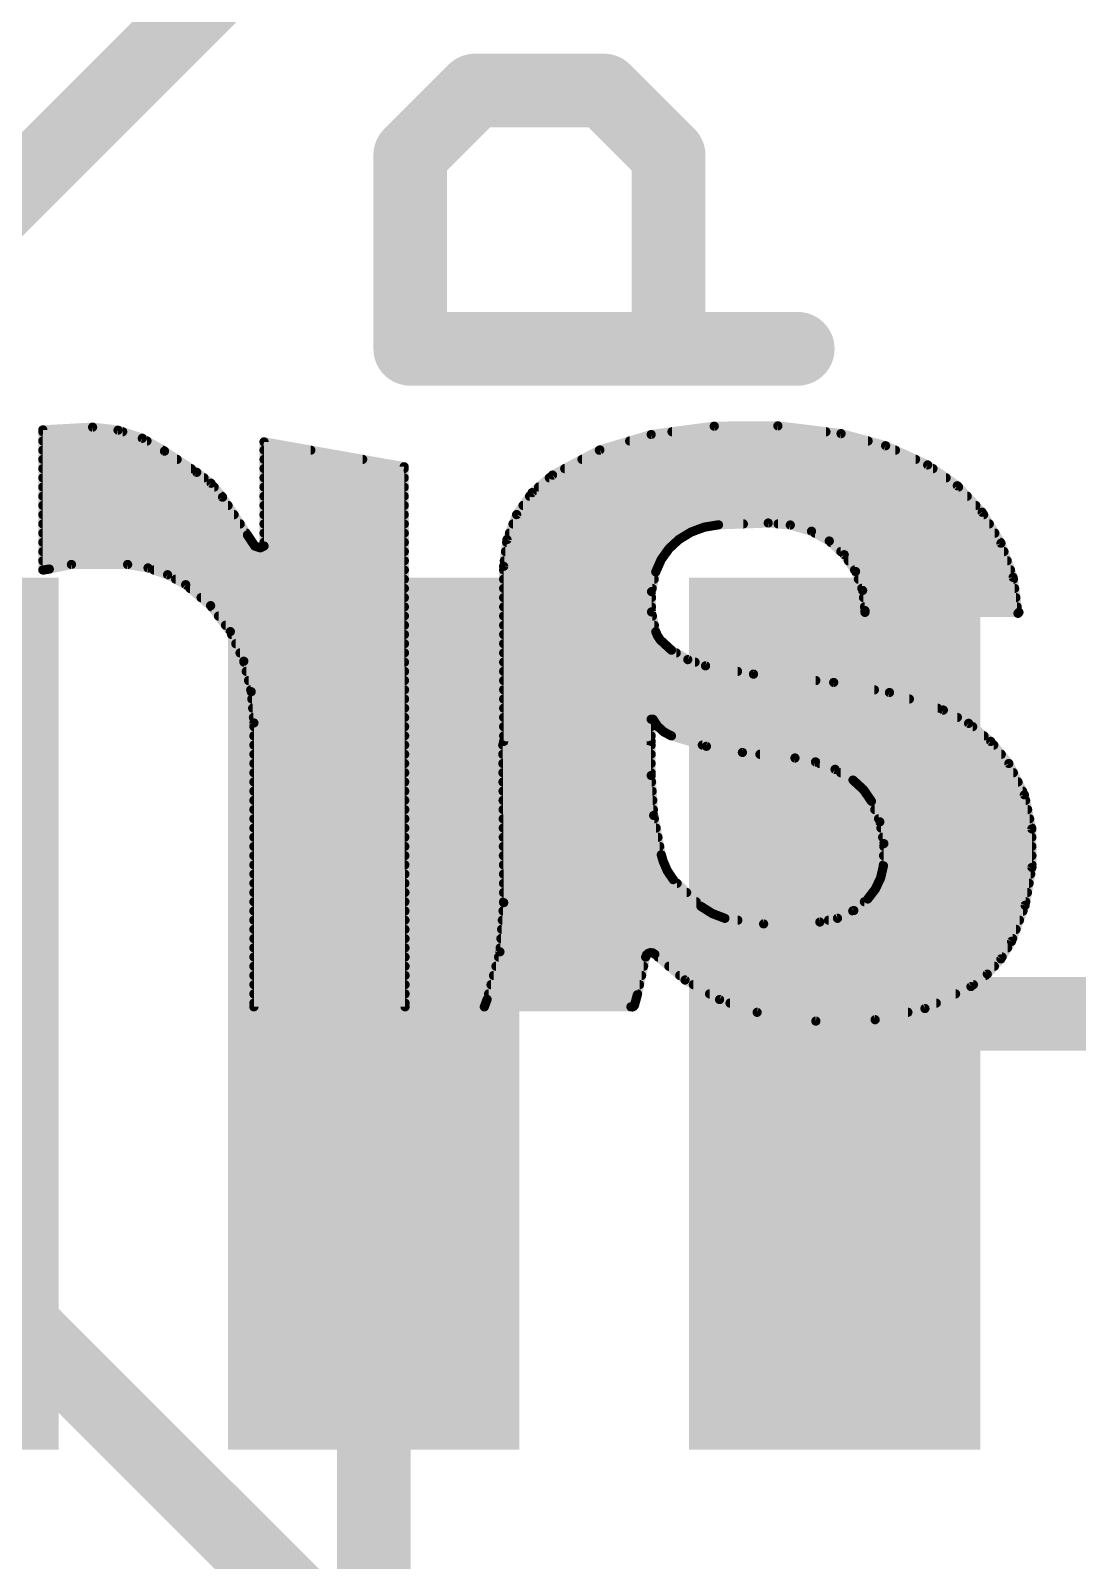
# Model space of a CAD drawing. Extents: x -98 to 45, y 0 to 29.
# Drawn here: x 30.169 to 33.054, y 14.923 to 19.14 of the extents above; entities that cross this region are included whole.
import ezdxf

# ---------------------------------------------------------------- set-up
doc = ezdxf.new("R2010")
doc.units = 0
for name, color, linetype in [('1', 12, 'CONTINUOUS'), ('16', 132, 'CONTINUOUS'), ('21', 53, 'CONTINUOUS'), ('22', 53, 'CONTINUOUS'), ('29', 253, 'CONTINUOUS'), ('31', 253, 'CONTINUOUS')]:
    doc.layers.add(name, color=color, linetype=linetype)

# ---------------------------------------------------------------- blocks, each defined once
blk = doc.blocks.new('RECT')
blk.add_solid([(-0.5, -0.5), (0.5, -0.5), (-0.5, 0.5), (0.5, 0.5)])

msp = doc.modelspace()

# ---------------------------------------------------------------- linework, layer by layer
at = {"layer": '1', "const_width": 0.2032}
for points in [[(35.56, 10.16), (29.21, 16.51)], [(31.115, 16.43), (31.115, 14.605)], [(32.385, 16.43), (36.75, 16.43)]]:
    msp.add_lwpolyline(points, dxfattribs=at)
at = {"layer": '1', "const_width": 0.1016}
for points in [[(31.1658, 16.43, 1), (31.0642, 16.43)], [(32.385, 16.4808, 1), (32.385, 16.3792)]]:
    msp.add_lwpolyline(points, format="xyb", dxfattribs=at)
at = {"layer": '16', "const_width": 0.2032}
msp.add_lwpolyline([(34.29, 22.86), (29.972, 18.542)], dxfattribs=at)
at = {"layer": '21', "const_width": 0.2032}
for points in [[(31.2157, 18.7965), (31.3936, 18.9744)], [(31.3936, 18.9744), (31.7495, 18.9744)], [(31.7495, 18.9744), (31.9275, 18.7965)], [(31.2157, 18.2626), (31.2157, 18.7965)], [(31.9275, 18.7965), (31.9275, 18.2626)], [(32.2834, 18.2626), (31.2157, 18.2626)]]:
    msp.add_lwpolyline(points, dxfattribs=at)
at = {"layer": '21', "const_width": 0.1016}
for points in [[(31.3936, 19.0252, 1), (31.3936, 18.9236)], [(31.4296, 18.9385, 1), (31.3577, 19.0103)], [(31.7855, 19.0103, 1), (31.7136, 18.9385)], [(31.7495, 18.9236, 1), (31.7495, 19.0252)], [(31.2665, 18.7965, 1), (31.1649, 18.7965)], [(31.9783, 18.7965, 1), (31.8767, 18.7965)], [(31.1798, 18.8324, 1), (31.2516, 18.7605)], [(31.8916, 18.7605, 1), (31.9634, 18.8324)], [(31.2157, 18.3134, 1), (31.2157, 18.2118)], [(32.2834, 18.2118, 1), (32.2834, 18.3134)], [(31.1649, 18.2626, 1), (31.2665, 18.2626)], [(31.8767, 18.2626, 1), (31.9783, 18.2626)]]:
    msp.add_lwpolyline(points, format="xyb", dxfattribs=at)
at = {"layer": '22', "const_width": 0.0254}
for points in [[(30.3403, 18.0467), (30.2031, 18.0391)], [(30.2031, 18.0391), (30.2031, 17.653)], [(30.4104, 18.0383), (30.3403, 18.0467)], [(30.4773, 18.016), (30.4104, 18.0383)], [(31.8795, 18.0264), (32.0534, 18.0494)], [(32.0534, 18.0494), (32.2287, 18.0502)], [(32.2287, 18.0502), (32.4028, 18.0289)], [(30.2031, 18.034), (30.4232, 18.034)], [(30.2031, 18.0086), (30.4901, 18.0086)], [(30.5384, 17.9807), (30.4773, 18.016)], [(31.1988, 17.9375), (30.8127, 18.0061)], [(30.8127, 18.0061), (30.8127, 17.719)], [(31.7381, 17.9839), (31.8795, 18.0264)], [(31.8203, 18.0086), (32.4774, 18.0086)], [(31.937, 18.034), (32.3612, 18.034)], [(32.4028, 18.0289), (32.5257, 17.9955)], [(32.5257, 17.9955), (32.6415, 17.9426)], [(30.2031, 17.9832), (30.5341, 17.9832)], [(30.2031, 17.9578), (30.5732, 17.9578)], [(30.6273, 17.9222), (30.5384, 17.9807)], [(30.8127, 17.9832), (30.9416, 17.9832)], [(30.8127, 17.9578), (31.0845, 17.9578)], [(31.6078, 17.9146), (31.7381, 17.9839)], [(31.689, 17.9578), (32.6082, 17.9578)], [(31.7368, 17.9832), (32.5526, 17.9832)], [(30.2031, 17.9324), (30.6118, 17.9324)], [(30.6668, 17.892), (30.6273, 17.9222)], [(30.8127, 17.9324), (31.1988, 17.9324)], [(31.2014, 16.449), (31.1988, 17.9375)], [(31.5516, 17.8663), (31.6078, 17.9146)], [(31.6413, 17.9324), (32.656, 17.9324)], [(32.6415, 17.9426), (32.7233, 17.8851)], [(30.2031, 17.907), (30.6472, 17.907)], [(30.2031, 17.8816), (30.6753, 17.8816)], [(30.6984, 17.8537), (30.6668, 17.892)], [(30.8127, 17.907), (31.1989, 17.907)], [(30.8127, 17.8816), (31.1989, 17.8816)], [(31.5089, 17.8058), (31.5516, 17.8663)], [(31.5694, 17.8816), (32.7266, 17.8816)], [(31.599, 17.907), (32.6922, 17.907)], [(32.7233, 17.8851), (32.7916, 17.8122)], [(30.2031, 17.8562), (30.6963, 17.8562)], [(30.2031, 17.8308), (30.7135, 17.8308)], [(30.767, 17.7495), (30.6984, 17.8537)], [(30.8127, 17.8562), (31.1989, 17.8562)], [(30.8127, 17.8308), (31.199, 17.8308)], [(31.5266, 17.8308), (32.7741, 17.8308)], [(31.5445, 17.8562), (32.7504, 17.8562)], [(30.2031, 17.8054), (30.7302, 17.8054)], [(30.8127, 17.8054), (31.199, 17.8054)], [(31.4822, 17.7367), (31.5089, 17.8058)], [(31.5087, 17.8054), (32.7957, 17.8054)], [(32.2021, 17.7825), (32.065, 17.7775)], [(32.2629, 17.777), (32.2021, 17.7825)], [(32.7916, 17.8122), (32.8436, 17.7268)], [(30.2031, 17.78), (30.7469, 17.78)], [(30.2031, 17.7546), (30.7636, 17.7546)], [(30.7873, 17.719), (30.767, 17.7495)], [(30.8127, 17.78), (31.1991, 17.78)], [(30.8127, 17.7546), (31.1991, 17.7546)], [(31.4891, 17.7546), (31.9848, 17.7546)], [(31.4989, 17.78), (32.1335, 17.78)], [(31.9893, 17.7574), (31.9557, 17.7368)], [(32.0262, 17.7711), (31.9893, 17.7574)], [(32.065, 17.7775), (32.0262, 17.7711)], [(32.2295, 17.78), (32.8112, 17.78)], [(32.3215, 17.7597), (32.2629, 17.777)], [(32.3704, 17.7328), (32.3215, 17.7597)], [(32.3308, 17.7546), (32.8266, 17.7546)], [(30.2031, 17.7292), (30.7805, 17.7292)], [(30.2031, 17.7038), (31.1992, 17.7038)], [(30.8026, 17.714), (30.7873, 17.719)], [(30.8127, 17.719), (30.8026, 17.714)], [(30.8127, 17.7292), (31.1992, 17.7292)], [(31.4731, 17.6632), (31.4822, 17.7367)], [(31.4781, 17.7038), (31.923, 17.7038)], [(31.4813, 17.7292), (31.9475, 17.7292)], [(31.9286, 17.7117), (31.9072, 17.6817)], [(31.9557, 17.7368), (31.9286, 17.7117)], [(32.4116, 17.6952), (32.3704, 17.7328)], [(32.3744, 17.7292), (32.8421, 17.7292)], [(32.4022, 17.7038), (32.8517, 17.7038)], [(32.8436, 17.7268), (32.877, 17.6326)], [(30.2031, 17.6784), (31.1993, 17.6784)], [(30.2057, 17.653), (30.2209, 17.6555)], [(30.2209, 17.6555), (30.2819, 17.6682)], [(30.2819, 17.6682), (30.4368, 17.6682)], [(30.4368, 17.6682), (30.493, 17.6587)], [(30.493, 17.6587), (30.5469, 17.6399)], [(31.4731, 17.1806), (31.4731, 17.6632)], [(31.475, 17.6784), (31.9057, 17.6784)], [(31.9072, 17.6817), (31.8922, 17.6479)], [(32.4428, 17.6489), (32.4116, 17.6952)], [(32.4229, 17.6784), (32.8607, 17.6784)], [(30.2031, 17.653), (30.2057, 17.653)], [(30.2031, 17.653), (30.2057, 17.653)], [(30.5093, 17.653), (31.1993, 17.653)], [(30.5469, 17.6399), (30.5968, 17.6124)], [(30.5692, 17.6276), (31.1993, 17.6276)], [(30.5968, 17.6124), (30.6655, 17.5547)], [(31.4731, 17.653), (31.8945, 17.653)], [(31.4731, 17.6276), (31.8879, 17.6276)], [(31.8922, 17.6479), (31.8805, 17.5933)], [(32.44, 17.653), (32.8698, 17.653)], [(32.4622, 17.5966), (32.4428, 17.6489)], [(32.4507, 17.6276), (32.8777, 17.6276)], [(32.877, 17.6326), (32.8905, 17.5336)], [(30.6089, 17.6022), (31.1994, 17.6022)], [(30.6392, 17.5768), (31.1994, 17.5768)], [(31.4731, 17.6022), (31.8824, 17.6022)], [(31.4731, 17.5768), (31.8805, 17.5768)], [(31.8805, 17.5933), (31.8805, 17.5374)], [(32.4601, 17.6022), (32.8811, 17.6022)], [(32.4688, 17.5412), (32.4622, 17.5966)], [(32.4646, 17.5768), (32.8846, 17.5768)], [(30.6655, 17.5547), (30.7198, 17.4832)], [(30.668, 17.5514), (31.1995, 17.5514)], [(31.4731, 17.5514), (31.8805, 17.5514)], [(31.8805, 17.5374), (31.8922, 17.4828)], [(32.4676, 17.5514), (32.8881, 17.5514)], [(32.4688, 17.5362), (32.4688, 17.5412)], [(32.893, 17.5362), (32.4688, 17.5362)], [(32.8905, 17.5336), (32.893, 17.5362)], [(30.6873, 17.526), (31.1995, 17.526)], [(30.7065, 17.5006), (31.1996, 17.5006)], [(31.4731, 17.526), (31.883, 17.526)], [(31.4731, 17.5006), (31.8884, 17.5006)], [(30.7198, 17.4832), (30.7569, 17.4015)], [(30.7234, 17.4752), (31.1996, 17.4752)], [(30.7349, 17.4498), (31.1997, 17.4498)], [(31.4731, 17.4752), (31.8955, 17.4752)], [(31.4731, 17.4498), (31.916, 17.4498)], [(31.8922, 17.4828), (31.8975, 17.4708)], [(31.8975, 17.4708), (31.9049, 17.46)], [(31.9049, 17.46), (31.9354, 17.432)], [(30.7465, 17.4244), (31.1997, 17.4244)], [(31.4731, 17.4244), (31.9486, 17.4244)], [(31.9354, 17.432), (31.9804, 17.4061)], [(31.9804, 17.4061), (32.0294, 17.3888)], [(30.7569, 17.4015), (30.7774, 17.3175)], [(30.7575, 17.399), (31.1997, 17.399)], [(30.7637, 17.3736), (31.1998, 17.3736)], [(31.4731, 17.399), (32.0004, 17.399)], [(31.4731, 17.3736), (32.1175, 17.3736)], [(32.0294, 17.3888), (32.1615, 17.366)], [(32.1615, 17.366), (32.3825, 17.3431)], [(30.7699, 17.3482), (31.1998, 17.3482)], [(30.7761, 17.3228), (31.1999, 17.3228)], [(30.7774, 17.3175), (30.7848, 17.2314)], [(31.4731, 17.3482), (32.3333, 17.3482)], [(31.4731, 17.3228), (32.4947, 17.3228)], [(32.3825, 17.3431), (32.5362, 17.3153)], [(30.7791, 17.2974), (31.1999, 17.2974)], [(31.4731, 17.2974), (32.5911, 17.2974)], [(32.5362, 17.3153), (32.6847, 17.2669)], [(30.7813, 17.272), (31.2, 17.272)], [(30.7835, 17.2466), (31.2, 17.2466)], [(31.4731, 17.272), (32.669, 17.272)], [(31.4731, 17.2466), (32.7233, 17.2466)], [(31.8846, 17.2415), (31.8795, 17.2415)], [(31.8795, 17.2415), (31.8795, 17.1806)], [(31.8974, 17.2221), (31.8846, 17.2415)], [(32.6847, 17.2669), (32.7544, 17.2303)], [(30.7848, 17.2314), (30.7848, 16.449)], [(30.7848, 17.2212), (31.2001, 17.2212)], [(30.7848, 17.1958), (31.2001, 17.1958)], [(31.4731, 17.2212), (31.8795, 17.2212)], [(31.4731, 17.1958), (31.8795, 17.1958)], [(31.9147, 17.2065), (31.8974, 17.2221)], [(31.8984, 17.2212), (32.7655, 17.2212)], [(31.9354, 17.1958), (31.9147, 17.2065)], [(32.0318, 17.167), (31.9354, 17.1958)], [(31.9354, 17.1958), (32.7966, 17.1958)], [(32.7544, 17.2303), (32.8153, 17.1805)], [(30.7848, 17.1704), (31.2001, 17.1704)], [(31.4731, 16.7361), (31.4706, 17.1704)], [(31.4706, 17.1704), (31.8795, 17.1704)], [(31.8795, 17.1806), (31.4731, 17.1806)], [(31.8795, 17.1704), (31.8795, 17.0866)], [(32.0206, 17.1704), (32.8236, 17.1704)], [(32.131, 17.1501), (32.0318, 17.167)], [(32.2758, 17.1348), (32.131, 17.1501)], [(32.8153, 17.1805), (32.8651, 17.1196)], [(30.7848, 17.145), (31.2002, 17.145)], [(30.7848, 17.1196), (31.2002, 17.1196)], [(31.4707, 17.145), (31.8795, 17.145)], [(31.4709, 17.1196), (31.8795, 17.1196)], [(32.1793, 17.145), (32.8443, 17.145)], [(32.3324, 17.124), (32.2758, 17.1348)], [(32.3863, 17.1035), (32.3324, 17.124)], [(32.3439, 17.1196), (32.8651, 17.1196)], [(32.8651, 17.1196), (32.908, 17.0334)], [(30.7848, 17.0942), (31.2003, 17.0942)], [(30.7848, 17.0688), (31.2003, 17.0688)], [(31.471, 17.0942), (31.8795, 17.0942)], [(31.4712, 17.0688), (31.8806, 17.0688)], [(31.8795, 17.0866), (31.8865, 16.9765)], [(32.4358, 17.0739), (32.3863, 17.1035)], [(32.4018, 17.0942), (32.8777, 17.0942)], [(32.4646, 17.0476), (32.4358, 17.0739)], [(32.4414, 17.0688), (32.8904, 17.0688)], [(30.7848, 17.0434), (31.2004, 17.0434)], [(31.4713, 17.0434), (31.8823, 17.0434)], [(32.4866, 17.0155), (32.4646, 17.0476)], [(32.4675, 17.0434), (32.903, 17.0434)], [(32.908, 17.0334), (32.9286, 16.9393)], [(30.7848, 17.018), (31.2004, 17.018)], [(30.7848, 16.9926), (31.2005, 16.9926)], [(31.4715, 17.018), (31.8839, 17.018)], [(31.4716, 16.9926), (31.8855, 16.9926)], [(32.4849, 17.018), (32.9114, 17.018)], [(32.5096, 16.9589), (32.4866, 17.0155)], [(32.4959, 16.9926), (32.9169, 16.9926)], [(30.7848, 16.9672), (31.2005, 16.9672)], [(30.7848, 16.9418), (31.2005, 16.9418)], [(31.4718, 16.9672), (31.8883, 16.9672)], [(31.4719, 16.9418), (31.8932, 16.9418)], [(31.8865, 16.9765), (31.9075, 16.8681)], [(32.5062, 16.9672), (32.9225, 16.9672)], [(32.5207, 16.8988), (32.5096, 16.9589)], [(32.5128, 16.9418), (32.928, 16.9418)], [(32.9286, 16.9393), (32.9289, 16.8332)], [(30.7848, 16.9164), (31.2006, 16.9164)], [(31.4721, 16.9164), (31.8982, 16.9164)], [(32.5175, 16.9164), (32.9287, 16.9164)], [(32.5196, 16.8377), (32.5207, 16.8988)], [(30.7848, 16.891), (31.2006, 16.891)], [(30.7848, 16.8656), (31.2007, 16.8656)], [(31.4722, 16.891), (31.9031, 16.891)], [(31.4724, 16.8656), (31.9082, 16.8656)], [(31.9075, 16.8681), (31.9126, 16.8504)], [(32.5201, 16.8656), (32.9288, 16.8656)], [(32.5206, 16.891), (32.9287, 16.891)], [(30.7848, 16.8402), (31.2007, 16.8402)], [(30.7848, 16.8148), (31.2008, 16.8148)], [(31.4725, 16.8402), (31.917, 16.8402)], [(31.4727, 16.8148), (31.9301, 16.8148)], [(31.9126, 16.8504), (31.9241, 16.8236)], [(31.9241, 16.8236), (31.9405, 16.7996)], [(32.5119, 16.8043), (32.5196, 16.8377)], [(32.5143, 16.8148), (32.9255, 16.8148)], [(32.5196, 16.8402), (32.9288, 16.8402)], [(32.9289, 16.8332), (32.91, 16.7287)], [(30.7848, 16.7894), (31.2008, 16.7894)], [(31.4728, 16.7894), (31.951, 16.7894)], [(31.9405, 16.7996), (32.0167, 16.7259)], [(32.4764, 16.7462), (32.4973, 16.7734)], [(32.4973, 16.7734), (32.5119, 16.8043)], [(32.5048, 16.7894), (32.921, 16.7894)], [(30.7848, 16.764), (31.2009, 16.764)], [(30.7848, 16.7386), (31.2009, 16.7386)], [(31.4628, 16.6006), (31.4731, 16.7361)], [(31.4729, 16.764), (31.9773, 16.764)], [(31.4731, 16.7386), (32.0036, 16.7386)], [(32.438, 16.7146), (32.4764, 16.7462)], [(32.4672, 16.7386), (32.9118, 16.7386)], [(32.4901, 16.764), (32.9164, 16.764)], [(32.91, 16.7287), (32.8727, 16.6294)], [(30.7848, 16.7132), (31.2009, 16.7132)], [(30.7848, 16.6878), (31.201, 16.6878)], [(31.4694, 16.6878), (32.1183, 16.6878)], [(31.4714, 16.7132), (32.0368, 16.7132)], [(32.0167, 16.7259), (32.048, 16.7061)], [(32.048, 16.7061), (32.0827, 16.6929)], [(32.0827, 16.6929), (32.1894, 16.6776)], [(32.3444, 16.6827), (32.3931, 16.693)], [(32.3685, 16.6878), (32.8946, 16.6878)], [(32.3931, 16.693), (32.438, 16.7146)], [(32.4351, 16.7132), (32.9042, 16.7132)], [(30.7848, 16.6624), (31.201, 16.6624)], [(31.4675, 16.6624), (32.8851, 16.6624)], [(32.1894, 16.6776), (32.3444, 16.6827)], [(30.7848, 16.637), (31.2011, 16.637)], [(30.7848, 16.6116), (31.2011, 16.6116)], [(31.4274, 16.4694), (31.4628, 16.6006)], [(31.4636, 16.6116), (32.8619, 16.6116)], [(31.4655, 16.637), (32.8756, 16.637)], [(32.8727, 16.6294), (32.8435, 16.5811)], [(30.7848, 16.5862), (31.2012, 16.5862)], [(30.7848, 16.5608), (31.2012, 16.5608)], [(31.452, 16.5608), (31.8587, 16.5608)], [(31.4589, 16.5862), (31.8643, 16.5862)], [(31.8643, 16.5862), (31.8414, 16.4821)], [(31.8669, 16.5921), (31.8643, 16.5862)], [(31.8717, 16.5964), (31.8669, 16.5921)], [(31.8779, 16.5983), (31.8717, 16.5964)], [(31.8843, 16.5974), (31.8779, 16.5983)], [(31.8897, 16.5938), (31.8843, 16.5974)], [(31.973, 16.523), (31.8897, 16.5938)], [(31.8986, 16.5862), (32.8466, 16.5862)], [(31.9285, 16.5608), (32.8253, 16.5608)], [(32.8435, 16.5811), (32.8058, 16.5391)], [(30.7848, 16.5354), (31.2013, 16.5354)], [(31.4452, 16.5354), (31.8531, 16.5354)], [(31.9584, 16.5354), (32.8009, 16.5354)], [(32.0681, 16.469), (31.973, 16.523)], [(32.8058, 16.5391), (32.7609, 16.5049)], [(30.7848, 16.51), (31.2013, 16.51)], [(30.7848, 16.4846), (31.2013, 16.4846)], [(31.4315, 16.4846), (31.842, 16.4846)], [(31.4383, 16.51), (31.8475, 16.51)], [(31.8414, 16.4821), (31.8338, 16.4541)], [(31.9959, 16.51), (32.7676, 16.51)], [(32.0406, 16.4846), (32.7184, 16.4846)], [(32.7609, 16.5049), (32.634, 16.4443)], [(30.7848, 16.4592), (31.2014, 16.4592)], [(30.7848, 16.449), (31.2014, 16.449)], [(31.4198, 16.449), (31.4274, 16.4694)], [(31.8237, 16.449), (31.4198, 16.449)], [(31.4236, 16.4592), (31.8352, 16.4592)], [(31.8279, 16.4487), (31.8237, 16.449)], [(31.8316, 16.4505), (31.8279, 16.4487)], [(31.8338, 16.4541), (31.8316, 16.4505)], [(32.1716, 16.4338), (32.0681, 16.469)], [(32.0969, 16.4592), (32.6651, 16.4592)], [(32.3333, 16.4097), (32.1716, 16.4338)], [(32.1716, 16.4338), (32.5871, 16.4338)], [(32.634, 16.4443), (32.4968, 16.4135)], [(32.4968, 16.4135), (32.3333, 16.4097)]]:
    msp.add_lwpolyline(points, dxfattribs=at)
at = {"layer": '22', "const_width": 0.0127}
for points in [[(30.2027, 18.0454, 1), (30.2035, 18.0328)], [(30.2031, 18.0404, 1), (30.2031, 18.0277)], [(30.2095, 18.0391, 1), (30.1968, 18.0391)], [(30.3411, 18.053, 1), (30.3395, 18.0404)], [(30.3407, 18.0404, 1), (30.3399, 18.053)], [(30.4124, 18.0443, 1), (30.4083, 18.0323)], [(30.4096, 18.032, 1), (30.4111, 18.0446)], [(30.4232, 18.0277, 1), (30.4232, 18.0404)], [(31.937, 18.0404, 1), (31.937, 18.0277)], [(32.0533, 18.0557, 1), (32.0534, 18.043)], [(32.0542, 18.0431, 1), (32.0525, 18.0557)], [(32.2295, 18.0565, 1), (32.228, 18.0439)], [(32.2288, 18.0439, 1), (32.2287, 18.0566)], [(32.3612, 18.0277, 1), (32.3612, 18.0404)], [(30.2031, 18.015, 1), (30.2031, 18.0023)], [(30.4805, 18.0215, 1), (30.4741, 18.0105)], [(30.4753, 18.01, 1), (30.4793, 18.022)], [(30.4901, 18.0023, 1), (30.4901, 18.015)], [(30.8138, 18.0124, 1), (30.8116, 17.9998)], [(30.8191, 18.0061, 1), (30.8064, 18.0061)], [(31.8203, 18.015, 1), (31.8203, 18.0023)], [(31.8787, 18.0327, 1), (31.8803, 18.0201)], [(31.8813, 18.0203, 1), (31.8777, 18.0325)], [(32.4045, 18.035, 1), (32.4011, 18.0228)], [(32.402, 18.0226, 1), (32.4036, 18.0352)], [(32.4774, 18.0023, 1), (32.4774, 18.015)], [(32.5283, 18.0013, 1), (32.523, 17.9897)], [(32.524, 17.9894, 1), (32.5273, 18.0016)], [(30.2031, 17.9896, 1), (30.2031, 17.9768)], [(30.2031, 17.9642, 1), (30.2031, 17.9515)], [(30.5419, 17.986, 1), (30.5349, 17.9754)], [(30.5341, 17.9768, 1), (30.5341, 17.9896)], [(30.5352, 17.9752, 1), (30.5416, 17.9862)], [(30.5732, 17.9515, 1), (30.5732, 17.9642)], [(30.8127, 17.9896, 1), (30.8127, 17.9768)], [(30.8127, 17.9642, 1), (30.8127, 17.9515)], [(30.9416, 17.9768, 1), (30.9416, 17.9896)], [(31.0845, 17.9515, 1), (31.0845, 17.9642)], [(31.689, 17.9642, 1), (31.689, 17.9515)], [(31.7368, 17.9896, 1), (31.7368, 17.9768)], [(31.7363, 17.99, 1), (31.74, 17.9778)], [(31.7411, 17.9783, 1), (31.7351, 17.9895)], [(32.5526, 17.9768, 1), (32.5526, 17.9896)], [(32.6082, 17.9515, 1), (32.6082, 17.9642)], [(30.2031, 17.9388, 1), (30.2031, 17.9261)], [(30.6118, 17.9261, 1), (30.6118, 17.9388)], [(30.6312, 17.9272, 1), (30.6234, 17.9172)], [(30.6238, 17.9169, 1), (30.6308, 17.9275)], [(30.8127, 17.9388, 1), (30.8127, 17.9261)], [(31.2051, 17.9375, 1), (31.1925, 17.9375)], [(31.1977, 17.9312, 1), (31.1999, 17.9438)], [(31.1988, 17.9261, 1), (31.1988, 17.9388)], [(31.6048, 17.9202, 1), (31.6108, 17.909)], [(31.6119, 17.9098, 1), (31.6037, 17.9194)], [(31.6413, 17.9388, 1), (31.6413, 17.9261)], [(32.6452, 17.9478, 1), (32.6378, 17.9374)], [(32.6389, 17.9368, 1), (32.6441, 17.9484)], [(32.656, 17.9261, 1), (32.656, 17.9388)], [(30.2031, 17.9134, 1), (30.2031, 17.9006)], [(30.2031, 17.888, 1), (30.2031, 17.8753)], [(30.6472, 17.9006, 1), (30.6472, 17.9134)], [(30.6716, 17.896, 1), (30.6619, 17.888)], [(30.6629, 17.887, 1), (30.6706, 17.897)], [(30.6753, 17.8753, 1), (30.6753, 17.888)], [(30.8127, 17.9134, 1), (30.8127, 17.9006)], [(30.8127, 17.888, 1), (30.8127, 17.8753)], [(31.1989, 17.9006, 1), (31.1989, 17.9134)], [(31.1989, 17.8753, 1), (31.1989, 17.888)], [(31.5568, 17.8626, 1), (31.5464, 17.87)], [(31.5694, 17.888, 1), (31.5694, 17.8753)], [(31.599, 17.9134, 1), (31.599, 17.9006)], [(32.6922, 17.9006, 1), (32.6922, 17.9134)], [(32.7279, 17.8895, 1), (32.7186, 17.8808)], [(32.7196, 17.8799, 1), (32.7269, 17.8903)], [(32.7266, 17.8753, 1), (32.7266, 17.888)], [(30.2031, 17.8626, 1), (30.2031, 17.8498)], [(30.2031, 17.8372, 1), (30.2031, 17.8244)], [(30.7037, 17.8572, 1), (30.6931, 17.8502)], [(30.6935, 17.8497, 1), (30.7033, 17.8577)], [(30.6963, 17.8498, 1), (30.6963, 17.8626)], [(30.7135, 17.8244, 1), (30.7135, 17.8372)], [(30.8127, 17.8626, 1), (30.8127, 17.8498)], [(30.8127, 17.8372, 1), (30.8127, 17.8244)], [(31.1989, 17.8498, 1), (31.1989, 17.8626)], [(31.199, 17.8244, 1), (31.199, 17.8372)], [(31.5266, 17.8372, 1), (31.5266, 17.8244)], [(31.5445, 17.8626, 1), (31.5445, 17.8498)], [(31.5475, 17.8711, 1), (31.5558, 17.8615)], [(32.7504, 17.8498, 1), (32.7504, 17.8626)], [(32.7741, 17.8244, 1), (32.7741, 17.8372)], [(30.2031, 17.8118, 1), (30.2031, 17.7991)], [(30.7302, 17.7991, 1), (30.7302, 17.8118)], [(30.8127, 17.8118, 1), (30.8127, 17.7991)], [(31.199, 17.7991, 1), (31.199, 17.8118)], [(31.5087, 17.8118, 1), (31.5087, 17.7991)], [(31.5037, 17.8095, 1), (31.5141, 17.8021)], [(31.5148, 17.8035, 1), (31.503, 17.8081)], [(32.2027, 17.7888, 1), (32.2015, 17.7762)], [(32.2023, 17.7762, 1), (32.2019, 17.7888)], [(32.797, 17.8155, 1), (32.7862, 17.8089)], [(32.787, 17.8078, 1), (32.7962, 17.8165)], [(32.7957, 17.7991, 1), (32.7957, 17.8118)], [(30.2031, 17.7864, 1), (30.2031, 17.7736)], [(30.2031, 17.761, 1), (30.2031, 17.7482)], [(30.7469, 17.7736, 1), (30.7469, 17.7864)], [(30.7723, 17.753, 1), (30.7617, 17.746)], [(30.7617, 17.746, 1), (30.7723, 17.753)], [(30.7636, 17.7482, 1), (30.7636, 17.761)], [(30.8127, 17.7864, 1), (30.8127, 17.7736)], [(30.8127, 17.761, 1), (30.8127, 17.7482)], [(31.1991, 17.7736, 1), (31.1991, 17.7864)], [(31.1991, 17.7482, 1), (31.1991, 17.761)], [(31.4891, 17.761, 1), (31.4891, 17.7482)], [(31.4989, 17.7864, 1), (31.4989, 17.7736)], [(31.9871, 17.7633, 1), (31.9915, 17.7514)], [(31.9848, 17.7482, 1), (31.9848, 17.761)], [(31.9926, 17.7519, 1), (31.986, 17.7628)], [(32.0251, 17.7774, 1), (32.0272, 17.7648)], [(32.0284, 17.7651, 1), (32.0239, 17.777)], [(32.0648, 17.7838, 1), (32.0652, 17.7712)], [(32.066, 17.7712, 1), (32.064, 17.7838)], [(32.1335, 17.7736, 1), (32.1335, 17.7864)], [(32.2295, 17.7864, 1), (32.2295, 17.7736)], [(32.2647, 17.783, 1), (32.2611, 17.7709)], [(32.2623, 17.7706, 1), (32.2635, 17.7833)], [(32.3246, 17.7653, 1), (32.3184, 17.7541)], [(32.3197, 17.7536, 1), (32.3233, 17.7658)], [(32.3308, 17.761, 1), (32.3308, 17.7482)], [(32.8112, 17.7736, 1), (32.8112, 17.7864)], [(32.8266, 17.7482, 1), (32.8266, 17.761)], [(30.2031, 17.7102, 1), (30.2031, 17.6974)], [(30.2031, 17.7356, 1), (30.2031, 17.7229)], [(30.7805, 17.7229, 1), (30.7805, 17.7356)], [(30.7893, 17.725, 1), (30.7853, 17.713)], [(30.782, 17.7155, 1), (30.7926, 17.7225)], [(30.7998, 17.7197, 1), (30.8054, 17.7083)], [(30.8006, 17.708, 1), (30.8046, 17.72)], [(30.8127, 17.7356, 1), (30.8127, 17.7229)], [(30.8064, 17.719, 1), (30.8191, 17.719)], [(30.8155, 17.7133, 1), (30.8099, 17.7247)], [(31.1992, 17.7229, 1), (31.1992, 17.7356)], [(31.1992, 17.6974, 1), (31.1992, 17.7102)], [(31.4781, 17.7102, 1), (31.4781, 17.6974)], [(31.4813, 17.7356, 1), (31.4813, 17.7229)], [(31.4885, 17.7359, 1), (31.4759, 17.7375)], [(31.4763, 17.739, 1), (31.4881, 17.7344)], [(31.9243, 17.7164, 1), (31.9329, 17.707)], [(31.923, 17.6974, 1), (31.923, 17.7102)], [(31.9338, 17.708, 1), (31.9235, 17.7154)], [(31.9475, 17.7229, 1), (31.9475, 17.7356)], [(31.9524, 17.7422, 1), (31.959, 17.7314)], [(31.96, 17.7321, 1), (31.9514, 17.7415)], [(32.3747, 17.7375, 1), (32.3661, 17.7281)], [(32.3673, 17.7273, 1), (32.3735, 17.7384)], [(32.3744, 17.7356, 1), (32.3744, 17.7229)], [(32.4022, 17.7102, 1), (32.4022, 17.6974)], [(32.8495, 17.7289, 1), (32.8376, 17.7247)], [(32.8381, 17.7235, 1), (32.849, 17.7301)], [(32.8421, 17.7229, 1), (32.8421, 17.7356)], [(32.8517, 17.6974, 1), (32.8517, 17.7102)], [(30.2031, 17.6848, 1), (30.2031, 17.672)], [(30.2196, 17.6617, 1), (30.2222, 17.6493)], [(30.2219, 17.6492, 1), (30.2199, 17.6618)], [(30.2819, 17.6746, 1), (30.2819, 17.6619)], [(30.2832, 17.662, 1), (30.2806, 17.6744)], [(30.4379, 17.6745, 1), (30.4357, 17.6619)], [(30.4368, 17.6619, 1), (30.4368, 17.6746)], [(30.4951, 17.6647, 1), (30.4909, 17.6527)], [(30.492, 17.6524, 1), (30.4941, 17.6649)], [(31.1993, 17.672, 1), (31.1993, 17.6848)], [(31.4795, 17.6632, 1), (31.4668, 17.6632)], [(31.4668, 17.664, 1), (31.4794, 17.6624)], [(31.475, 17.6848, 1), (31.475, 17.672)], [(31.902, 17.6853, 1), (31.9123, 17.678)], [(31.913, 17.6791, 1), (31.9014, 17.6842)], [(31.9057, 17.672, 1), (31.9057, 17.6848)], [(32.4169, 17.6987, 1), (32.4063, 17.6916)], [(32.4073, 17.6905, 1), (32.4159, 17.6999)], [(32.4229, 17.6848, 1), (32.4229, 17.672)], [(32.8607, 17.672, 1), (32.8607, 17.6848)], [(30.2031, 17.6594, 1), (30.2031, 17.6467)], [(30.2031, 17.6594, 1), (30.2031, 17.6467)], [(30.1968, 17.653, 1), (30.2095, 17.653)], [(30.2047, 17.6593, 1), (30.2067, 17.6467)], [(30.2057, 17.6467, 1), (30.2057, 17.6594)], [(30.2057, 17.6467, 1), (30.2057, 17.6594)], [(30.5093, 17.6594, 1), (30.5093, 17.6467)], [(30.5499, 17.6455, 1), (30.5438, 17.6344)], [(30.5448, 17.6339, 1), (30.549, 17.6459)], [(30.5692, 17.634, 1), (30.5692, 17.6212)], [(30.6009, 17.6173, 1), (30.5927, 17.6075)], [(31.1993, 17.6467, 1), (31.1993, 17.6594)], [(31.1993, 17.6212, 1), (31.1993, 17.634)], [(31.4731, 17.634, 1), (31.4731, 17.6212)], [(31.4731, 17.6594, 1), (31.4731, 17.6467)], [(31.8864, 17.6505, 1), (31.898, 17.6453)], [(31.8984, 17.6466, 1), (31.886, 17.6492)], [(31.8879, 17.6212, 1), (31.8879, 17.634)], [(31.8945, 17.6467, 1), (31.8945, 17.6594)], [(32.44, 17.6594, 1), (32.44, 17.6467)], [(32.4487, 17.6511, 1), (32.4368, 17.6467)], [(32.4375, 17.6454, 1), (32.4481, 17.6525)], [(32.4507, 17.634, 1), (32.4507, 17.6212)], [(32.8698, 17.6467, 1), (32.8698, 17.6594)], [(32.8833, 17.6335, 1), (32.8707, 17.6318)], [(32.871, 17.6305, 1), (32.883, 17.6348)], [(32.8777, 17.6212, 1), (32.8777, 17.634)], [(30.5937, 17.6068, 1), (30.5999, 17.618)], [(30.6089, 17.6086, 1), (30.6089, 17.5958)], [(30.6392, 17.5832, 1), (30.6392, 17.5705)], [(31.1994, 17.5958, 1), (31.1994, 17.6086)], [(31.1994, 17.5705, 1), (31.1994, 17.5832)], [(31.4731, 17.6086, 1), (31.4731, 17.5958)], [(31.4731, 17.5832, 1), (31.4731, 17.5705)], [(31.8869, 17.5933, 1), (31.8742, 17.5933)], [(31.8743, 17.5946, 1), (31.8867, 17.592)], [(31.8805, 17.5705, 1), (31.8805, 17.5832)], [(31.8824, 17.5958, 1), (31.8824, 17.6086)], [(32.4601, 17.6086, 1), (32.4601, 17.5958)], [(32.4685, 17.5974, 1), (32.4559, 17.5959)], [(32.4563, 17.5944, 1), (32.4682, 17.5988)], [(32.4646, 17.5832, 1), (32.4646, 17.5705)], [(32.8811, 17.5958, 1), (32.8811, 17.6086)], [(32.8846, 17.5705, 1), (32.8846, 17.5832)], [(30.6706, 17.5585, 1), (30.6604, 17.5508)], [(30.6614, 17.5498, 1), (30.6696, 17.5595)], [(30.668, 17.5578, 1), (30.668, 17.545)], [(31.1995, 17.545, 1), (31.1995, 17.5578)], [(31.4731, 17.5578, 1), (31.4731, 17.545)], [(31.8867, 17.5387, 1), (31.8743, 17.5361)], [(31.8742, 17.5374, 1), (31.8869, 17.5374)], [(31.8805, 17.545, 1), (31.8805, 17.5578)], [(32.4676, 17.5578, 1), (32.4676, 17.545)], [(32.4688, 17.5426, 1), (32.4688, 17.5298)], [(32.4751, 17.5412, 1), (32.4625, 17.5412)], [(32.4625, 17.5405, 1), (32.4751, 17.5419)], [(32.4625, 17.5362, 1), (32.4751, 17.5362)], [(32.8859, 17.538, 1), (32.8951, 17.5292)], [(32.8842, 17.5327, 1), (32.8968, 17.5345)], [(32.8881, 17.545, 1), (32.8881, 17.5578)], [(32.8976, 17.5318, 1), (32.8884, 17.5406)], [(32.893, 17.5298, 1), (32.893, 17.5426)], [(30.6873, 17.5324, 1), (30.6873, 17.5196)], [(30.7065, 17.507, 1), (30.7065, 17.4943)], [(31.1995, 17.5196, 1), (31.1995, 17.5324)], [(31.1996, 17.4943, 1), (31.1996, 17.507)], [(31.4731, 17.5324, 1), (31.4731, 17.5196)], [(31.4731, 17.507, 1), (31.4731, 17.4943)], [(31.883, 17.5196, 1), (31.883, 17.5324)], [(31.8884, 17.4943, 1), (31.8884, 17.507)], [(30.7255, 17.4858, 1), (30.714, 17.4806)], [(30.7147, 17.4793, 1), (30.7248, 17.487)], [(30.7234, 17.4816, 1), (30.7234, 17.4688)], [(30.7349, 17.4562, 1), (30.7349, 17.4434)], [(31.1996, 17.4688, 1), (31.1996, 17.4816)], [(31.1997, 17.4434, 1), (31.1997, 17.4562)], [(31.4731, 17.4816, 1), (31.4731, 17.4688)], [(31.4731, 17.4562, 1), (31.4731, 17.4434)], [(31.898, 17.4853, 1), (31.8864, 17.4803)], [(31.886, 17.4815, 1), (31.8984, 17.4841)], [(31.9027, 17.4744, 1), (31.8922, 17.4672)], [(31.8916, 17.4682, 1), (31.9033, 17.4733)], [(31.8955, 17.4688, 1), (31.8955, 17.4816)], [(31.9092, 17.4647, 1), (31.9006, 17.4553)], [(31.8997, 17.4564, 1), (31.9101, 17.4636)], [(31.916, 17.4434, 1), (31.916, 17.4562)], [(30.7465, 17.4308, 1), (30.7465, 17.4181)], [(31.1997, 17.4181, 1), (31.1997, 17.4308)], [(31.4731, 17.4308, 1), (31.4731, 17.4181)], [(31.9386, 17.4375, 1), (31.9322, 17.4265)], [(31.9311, 17.4273, 1), (31.9397, 17.4367)], [(31.9486, 17.4181, 1), (31.9486, 17.4308)], [(31.9825, 17.412, 1), (31.9783, 17.4001)], [(31.9772, 17.4005, 1), (31.9836, 17.4116)], [(30.7631, 17.403, 1), (30.7507, 17.4)], [(30.7575, 17.4054, 1), (30.7575, 17.3926)], [(30.7511, 17.3989, 1), (30.7627, 17.4041)], [(30.7637, 17.38, 1), (30.7637, 17.3672)], [(31.1997, 17.3926, 1), (31.1997, 17.4054)], [(31.1998, 17.3672, 1), (31.1998, 17.38)], [(31.4731, 17.4054, 1), (31.4731, 17.3926)], [(31.4731, 17.38, 1), (31.4731, 17.3672)], [(32.0004, 17.3926, 1), (32.0004, 17.4054)], [(32.0305, 17.3951, 1), (32.0283, 17.3825)], [(32.0273, 17.3828, 1), (32.0315, 17.3948)], [(32.1175, 17.3672, 1), (32.1175, 17.38)], [(32.1622, 17.3723, 1), (32.1608, 17.3597)], [(32.1604, 17.3597, 1), (32.1626, 17.3723)], [(30.7699, 17.3546, 1), (30.7699, 17.3419)], [(30.7761, 17.3292, 1), (30.7761, 17.3164)], [(30.7837, 17.3181, 1), (30.771, 17.317)], [(31.1998, 17.3419, 1), (31.1998, 17.3546)], [(31.1999, 17.3164, 1), (31.1999, 17.3292)], [(31.4731, 17.3292, 1), (31.4731, 17.3164)], [(31.4731, 17.3546, 1), (31.4731, 17.3419)], [(32.3333, 17.3419, 1), (32.3333, 17.3546)], [(32.3836, 17.3493, 1), (32.3814, 17.3369)], [(32.3818, 17.3368, 1), (32.3832, 17.3494)], [(32.4947, 17.3164, 1), (32.4947, 17.3292)], [(30.7712, 17.316, 1), (30.7835, 17.319)], [(30.7791, 17.3038, 1), (30.7791, 17.291)], [(31.1999, 17.291, 1), (31.1999, 17.3038)], [(31.4731, 17.3038, 1), (31.4731, 17.291)], [(32.5382, 17.3213, 1), (32.5342, 17.3093)], [(32.5351, 17.3091, 1), (32.5373, 17.3216)], [(32.5911, 17.291, 1), (32.5911, 17.3038)], [(30.7813, 17.2784, 1), (30.7813, 17.2657)], [(30.7835, 17.253, 1), (30.7835, 17.2402)], [(31.2, 17.2657, 1), (31.2, 17.2784)], [(31.2, 17.2402, 1), (31.2, 17.253)], [(31.4731, 17.253, 1), (31.4731, 17.2402)], [(31.4731, 17.2784, 1), (31.4731, 17.2657)], [(31.8859, 17.2415, 1), (31.8731, 17.2415)], [(31.8795, 17.2479, 1), (31.8795, 17.2352)], [(31.8899, 17.245, 1), (31.8793, 17.238)], [(31.8846, 17.2352, 1), (31.8846, 17.2479)], [(32.669, 17.2657, 1), (32.669, 17.2784)], [(32.6877, 17.2725, 1), (32.6817, 17.2613)], [(32.6827, 17.2609, 1), (32.6867, 17.2729)], [(32.7233, 17.2402, 1), (32.7233, 17.253)], [(30.7912, 17.2314, 1), (30.7784, 17.2314)], [(30.7785, 17.2309, 1), (30.7911, 17.2319)], [(30.7848, 17.2276, 1), (30.7848, 17.2148)], [(30.7848, 17.2022, 1), (30.7848, 17.1895)], [(31.2001, 17.2148, 1), (31.2001, 17.2276)], [(31.2001, 17.1895, 1), (31.2001, 17.2022)], [(31.4731, 17.2276, 1), (31.4731, 17.2148)], [(31.4731, 17.2022, 1), (31.4731, 17.1895)], [(31.8795, 17.2148, 1), (31.8795, 17.2276)], [(31.8795, 17.1895, 1), (31.8795, 17.2022)], [(31.9017, 17.2268, 1), (31.8932, 17.2173)], [(31.8984, 17.2276, 1), (31.8984, 17.2148)], [(31.8921, 17.2186, 1), (31.9027, 17.2256)], [(31.9176, 17.2121, 1), (31.9118, 17.2009)], [(31.9105, 17.2018, 1), (31.919, 17.2112)], [(31.9354, 17.2022, 1), (31.9354, 17.1895)], [(31.9372, 17.2019, 1), (31.9336, 17.1897)], [(31.9325, 17.1902, 1), (31.9383, 17.2014)], [(32.7584, 17.2352, 1), (32.7503, 17.2254)], [(32.7514, 17.2247, 1), (32.7573, 17.2359)], [(32.7655, 17.2148, 1), (32.7655, 17.2276)], [(32.7966, 17.1895, 1), (32.7966, 17.2022)], [(30.7848, 17.1768, 1), (30.7848, 17.164)], [(31.2001, 17.164, 1), (31.2001, 17.1768)], [(31.4706, 17.1768, 1), (31.4706, 17.164)], [(31.4769, 17.1704, 1), (31.4643, 17.1704)], [(31.4731, 17.187, 1), (31.4731, 17.1743)], [(31.4668, 17.1806, 1), (31.4795, 17.1806)], [(31.8731, 17.1806, 1), (31.8859, 17.1806)], [(31.8859, 17.1704, 1), (31.8731, 17.1704)], [(31.8795, 17.1743, 1), (31.8795, 17.187)], [(31.8795, 17.164, 1), (31.8795, 17.1768)], [(32.0206, 17.1768, 1), (32.0206, 17.164)], [(32.0329, 17.1733, 1), (32.0308, 17.1608)], [(32.03, 17.161, 1), (32.0336, 17.1731)], [(32.1317, 17.1564, 1), (32.1303, 17.1438)], [(32.1299, 17.1438, 1), (32.1321, 17.1564)], [(32.8202, 17.1846, 1), (32.8104, 17.1765)], [(32.8113, 17.1756, 1), (32.8193, 17.1855)], [(32.8236, 17.164, 1), (32.8236, 17.1768)], [(30.7848, 17.1514, 1), (30.7848, 17.1386)], [(30.7848, 17.126, 1), (30.7848, 17.1133)], [(31.2002, 17.1386, 1), (31.2002, 17.1514)], [(31.2002, 17.1133, 1), (31.2002, 17.126)], [(31.4707, 17.1514, 1), (31.4707, 17.1386)], [(31.4709, 17.126, 1), (31.4709, 17.1133)], [(31.8795, 17.1386, 1), (31.8795, 17.1514)], [(31.8795, 17.1133, 1), (31.8795, 17.126)], [(32.1793, 17.1514, 1), (32.1793, 17.1386)], [(32.277, 17.141, 1), (32.2746, 17.1286)], [(32.2751, 17.1285, 1), (32.2765, 17.1411)], [(32.3347, 17.1299, 1), (32.3302, 17.118)], [(32.3312, 17.1177, 1), (32.3336, 17.1302)], [(32.3439, 17.126, 1), (32.3439, 17.1133)], [(32.8443, 17.1386, 1), (32.8443, 17.1514)], [(32.8708, 17.1224, 1), (32.8594, 17.1168)], [(32.8602, 17.1156, 1), (32.87, 17.1236)], [(32.8651, 17.1133, 1), (32.8651, 17.126)], [(30.7848, 17.1006, 1), (30.7848, 17.0878)], [(30.7848, 17.0752, 1), (30.7848, 17.0624)], [(31.2003, 17.0878, 1), (31.2003, 17.1006)], [(31.2003, 17.0624, 1), (31.2003, 17.0752)], [(31.471, 17.1006, 1), (31.471, 17.0878)], [(31.4712, 17.0752, 1), (31.4712, 17.0624)], [(31.8731, 17.0866, 1), (31.8859, 17.0866)], [(31.8858, 17.087, 1), (31.8732, 17.0862)], [(31.8795, 17.0878, 1), (31.8795, 17.1006)], [(31.8806, 17.0624, 1), (31.8806, 17.0752)], [(32.3896, 17.1089, 1), (32.383, 17.098)], [(32.384, 17.0975, 1), (32.3886, 17.1094)], [(32.4018, 17.1006, 1), (32.4018, 17.0878)], [(32.4401, 17.0786, 1), (32.4315, 17.0692)], [(32.4325, 17.0684, 1), (32.4391, 17.0794)], [(32.4414, 17.0752, 1), (32.4414, 17.0624)], [(32.8777, 17.0878, 1), (32.8777, 17.1006)], [(32.8904, 17.0624, 1), (32.8904, 17.0752)], [(30.7848, 17.0498, 1), (30.7848, 17.0371)], [(31.2004, 17.0371, 1), (31.2004, 17.0498)], [(31.4713, 17.0498, 1), (31.4713, 17.0371)], [(31.8823, 17.0371, 1), (31.8823, 17.0498)], [(32.4698, 17.0512, 1), (32.4593, 17.044)], [(32.4603, 17.0429, 1), (32.4688, 17.0523)], [(32.4675, 17.0498, 1), (32.4675, 17.0371)], [(32.9142, 17.0347, 1), (32.9018, 17.032)], [(32.9023, 17.0305, 1), (32.9137, 17.0362)], [(32.903, 17.0371, 1), (32.903, 17.0498)], [(30.7848, 17.0244, 1), (30.7848, 17.0116)], [(30.7848, 16.999, 1), (30.7848, 16.9862)], [(31.2004, 17.0116, 1), (31.2004, 17.0244)], [(31.2005, 16.9862, 1), (31.2005, 16.999)], [(31.4715, 17.0244, 1), (31.4715, 17.0116)], [(31.4716, 16.999, 1), (31.4716, 16.9862)], [(31.8839, 17.0116, 1), (31.8839, 17.0244)], [(31.8855, 16.9862, 1), (31.8855, 16.999)], [(32.4849, 17.0244, 1), (32.4849, 17.0116)], [(32.4925, 17.0179, 1), (32.4807, 17.0131)], [(32.4814, 17.0119, 1), (32.4918, 17.0191)], [(32.4959, 16.999, 1), (32.4959, 16.9862)], [(32.9114, 17.0116, 1), (32.9114, 17.0244)], [(32.9169, 16.9862, 1), (32.9169, 16.999)], [(30.7848, 16.9736, 1), (30.7848, 16.9609)], [(30.7848, 16.9482, 1), (30.7848, 16.9354)], [(31.2005, 16.9609, 1), (31.2005, 16.9736)], [(31.2005, 16.9354, 1), (31.2005, 16.9482)], [(31.4718, 16.9736, 1), (31.4718, 16.9609)], [(31.4719, 16.9482, 1), (31.4719, 16.9354)], [(31.8928, 16.9777, 1), (31.8803, 16.9752)], [(31.8802, 16.9761, 1), (31.8929, 16.9769)], [(31.8883, 16.9609, 1), (31.8883, 16.9736)], [(31.8932, 16.9354, 1), (31.8932, 16.9482)], [(32.5062, 16.9736, 1), (32.5062, 16.9609)], [(32.5158, 16.96, 1), (32.5033, 16.9577)], [(32.5037, 16.9565, 1), (32.5155, 16.9613)], [(32.5128, 16.9482, 1), (32.5128, 16.9354)], [(32.9349, 16.9393, 1), (32.9223, 16.9393)], [(32.9225, 16.9609, 1), (32.9225, 16.9736)], [(32.928, 16.9354, 1), (32.928, 16.9482)], [(30.7848, 16.9228, 1), (30.7848, 16.91)], [(31.2006, 16.91, 1), (31.2006, 16.9228)], [(31.4721, 16.9228, 1), (31.4721, 16.91)], [(31.8982, 16.91, 1), (31.8982, 16.9228)], [(32.5175, 16.9228, 1), (32.5175, 16.91)], [(32.5271, 16.8987, 1), (32.5144, 16.8989)], [(32.9224, 16.9379, 1), (32.9348, 16.9407)], [(32.9287, 16.91, 1), (32.9287, 16.9228)], [(30.7848, 16.8974, 1), (30.7848, 16.8847)], [(30.7848, 16.872, 1), (30.7848, 16.8592)], [(31.2006, 16.8847, 1), (31.2006, 16.8974)], [(31.2007, 16.8592, 1), (31.2007, 16.872)], [(31.4722, 16.8974, 1), (31.4722, 16.8847)], [(31.4724, 16.872, 1), (31.4724, 16.8592)], [(31.9136, 16.8699, 1), (31.9014, 16.8663)], [(31.9013, 16.8669, 1), (31.9137, 16.8693)], [(31.9031, 16.8847, 1), (31.9031, 16.8974)], [(31.9082, 16.8592, 1), (31.9082, 16.872)], [(32.5201, 16.872, 1), (32.5201, 16.8592)], [(32.5206, 16.8974, 1), (32.5206, 16.8847)], [(32.5145, 16.8976, 1), (32.527, 16.9)], [(32.9287, 16.8847, 1), (32.9287, 16.8974)], [(32.9288, 16.8592, 1), (32.9288, 16.872)], [(30.7848, 16.8466, 1), (30.7848, 16.8338)], [(30.7848, 16.8212, 1), (30.7848, 16.8085)], [(31.2007, 16.8338, 1), (31.2007, 16.8466)], [(31.2008, 16.8085, 1), (31.2008, 16.8212)], [(31.4725, 16.8466, 1), (31.4725, 16.8338)], [(31.4727, 16.8212, 1), (31.4727, 16.8085)], [(31.9184, 16.8529, 1), (31.9068, 16.8479)], [(31.9065, 16.8486, 1), (31.9187, 16.8522)], [(31.917, 16.8338, 1), (31.917, 16.8466)], [(31.9293, 16.8272, 1), (31.9188, 16.82)], [(31.9182, 16.8211, 1), (31.9299, 16.8261)], [(31.9301, 16.8085, 1), (31.9301, 16.8212)], [(32.5143, 16.8212, 1), (32.5143, 16.8085)], [(32.5196, 16.8466, 1), (32.5196, 16.8338)], [(32.5133, 16.8378, 1), (32.5259, 16.8376)], [(32.5258, 16.8363, 1), (32.5134, 16.8391)], [(32.9225, 16.8332, 1), (32.9352, 16.8332)], [(32.9351, 16.8321, 1), (32.9226, 16.8343)], [(32.9255, 16.8085, 1), (32.9255, 16.8212)], [(32.9288, 16.8338, 1), (32.9288, 16.8466)], [(30.7848, 16.7958, 1), (30.7848, 16.783)], [(31.2008, 16.783, 1), (31.2008, 16.7958)], [(31.4728, 16.7958, 1), (31.4728, 16.783)], [(31.9449, 16.8042, 1), (31.9361, 16.795)], [(31.9353, 16.796, 1), (31.9457, 16.8032)], [(31.951, 16.783, 1), (31.951, 16.7958)], [(32.4915, 16.7761, 1), (32.503, 16.7706)], [(32.5023, 16.7695, 1), (32.4922, 16.7772)], [(32.5048, 16.7958, 1), (32.5048, 16.783)], [(32.5057, 16.8058, 1), (32.5181, 16.8029)], [(32.5176, 16.8016, 1), (32.5062, 16.807)], [(32.921, 16.783, 1), (32.921, 16.7958)], [(30.7848, 16.7704, 1), (30.7848, 16.7576)], [(30.7848, 16.745, 1), (30.7848, 16.7323)], [(31.2009, 16.7576, 1), (31.2009, 16.7704)], [(31.2009, 16.7323, 1), (31.2009, 16.745)], [(31.4729, 16.7704, 1), (31.4729, 16.7576)], [(31.4731, 16.745, 1), (31.4731, 16.7323)], [(31.4794, 16.7356, 1), (31.4668, 16.7366)], [(31.4668, 16.7361, 1), (31.4794, 16.7361)], [(31.9773, 16.7576, 1), (31.9773, 16.7704)], [(32.0036, 16.7323, 1), (32.0036, 16.745)], [(32.4672, 16.745, 1), (32.4672, 16.7323)], [(32.4714, 16.7501, 1), (32.4814, 16.7423)], [(32.4804, 16.7413, 1), (32.4724, 16.7511)], [(32.4901, 16.7704, 1), (32.4901, 16.7576)], [(32.916, 16.7265, 1), (32.9041, 16.731)], [(32.9118, 16.7323, 1), (32.9118, 16.745)], [(32.9164, 16.7576, 1), (32.9164, 16.7704)], [(30.7848, 16.7196, 1), (30.7848, 16.7068)], [(30.7848, 16.6942, 1), (30.7848, 16.6814)], [(31.2009, 16.7068, 1), (31.2009, 16.7196)], [(31.201, 16.6814, 1), (31.201, 16.6942)], [(31.4694, 16.6942, 1), (31.4694, 16.6814)], [(31.4714, 16.7196, 1), (31.4714, 16.7068)], [(32.0201, 16.7313, 1), (32.0133, 16.7205)], [(32.0123, 16.7213, 1), (32.0211, 16.7305)], [(32.0368, 16.7068, 1), (32.0368, 16.7196)], [(32.0503, 16.712, 1), (32.0458, 16.7001)], [(32.0446, 16.7007, 1), (32.0514, 16.7114)], [(32.0836, 16.6992, 1), (32.0818, 16.6866)], [(32.0804, 16.687, 1), (32.085, 16.6988)], [(32.1183, 16.6814, 1), (32.1183, 16.6942)], [(32.3685, 16.6942, 1), (32.3685, 16.6814)], [(32.3903, 16.6987, 1), (32.3959, 16.6873)], [(32.3944, 16.6868, 1), (32.3918, 16.6992)], [(32.4351, 16.7196, 1), (32.4351, 16.7068)], [(32.4339, 16.7195, 1), (32.442, 16.7097)], [(32.4407, 16.7089, 1), (32.4352, 16.7203)], [(32.8946, 16.6814, 1), (32.8946, 16.6942)], [(32.9038, 16.7299, 1), (32.9163, 16.7276)], [(32.9042, 16.7068, 1), (32.9042, 16.7196)], [(30.7848, 16.6688, 1), (30.7848, 16.6561)], [(31.201, 16.6561, 1), (31.201, 16.6688)], [(31.4675, 16.6688, 1), (31.4675, 16.6561)], [(32.1892, 16.6839, 1), (32.1896, 16.6713)], [(32.1885, 16.6713, 1), (32.1903, 16.6839)], [(32.3431, 16.6889, 1), (32.3457, 16.6765)], [(32.3446, 16.6764, 1), (32.3442, 16.689)], [(32.8851, 16.6561, 1), (32.8851, 16.6688)], [(30.7848, 16.6434, 1), (30.7848, 16.6306)], [(30.7848, 16.618, 1), (30.7848, 16.6052)], [(31.2011, 16.6306, 1), (31.2011, 16.6434)], [(31.2011, 16.6052, 1), (31.2011, 16.618)], [(31.4689, 16.599, 1), (31.4566, 16.6023)], [(31.4636, 16.618, 1), (31.4636, 16.6052)], [(31.4655, 16.6434, 1), (31.4655, 16.6306)], [(32.8619, 16.6052, 1), (32.8619, 16.618)], [(32.8668, 16.6316, 1), (32.8786, 16.6272)], [(32.8781, 16.6261, 1), (32.8673, 16.6327)], [(32.8756, 16.6306, 1), (32.8756, 16.6434)], [(30.7848, 16.5926, 1), (30.7848, 16.5799)], [(30.7848, 16.5672, 1), (30.7848, 16.5544)], [(31.2012, 16.5799, 1), (31.2012, 16.5926)], [(31.2012, 16.5544, 1), (31.2012, 16.5672)], [(31.452, 16.5672, 1), (31.452, 16.5544)], [(31.4589, 16.5926, 1), (31.4589, 16.5799)], [(31.4564, 16.6011, 1), (31.4691, 16.6001)], [(31.8585, 16.5887, 1), (31.8701, 16.5837)], [(31.8705, 16.5848, 1), (31.8581, 16.5876)], [(31.8587, 16.5544, 1), (31.8587, 16.5672)], [(31.8626, 16.5969, 1), (31.8711, 16.5874)], [(31.8727, 16.5896, 1), (31.861, 16.5947)], [(31.8643, 16.5799, 1), (31.8643, 16.5926)], [(31.8699, 16.6025, 1), (31.8735, 16.5904)], [(31.8759, 16.5917, 1), (31.8675, 16.6012)], [(31.8788, 16.6046, 1), (31.877, 16.592)], [(31.8797, 16.5922, 1), (31.8761, 16.6044)], [(31.8878, 16.6027, 1), (31.8808, 16.5921)], [(31.8938, 16.5986, 1), (31.8856, 16.589)], [(31.8834, 16.5911, 1), (31.8852, 16.6036)], [(31.8862, 16.5885, 1), (31.8932, 16.5991)], [(31.8986, 16.5926, 1), (31.8986, 16.5799)], [(31.9285, 16.5672, 1), (31.9285, 16.5544)], [(32.8253, 16.5544, 1), (32.8253, 16.5672)], [(32.8381, 16.5844, 1), (32.8489, 16.5778)], [(32.8482, 16.5769, 1), (32.8388, 16.5853)], [(32.8466, 16.5799, 1), (32.8466, 16.5926)], [(30.7848, 16.5418, 1), (30.7848, 16.529)], [(31.2013, 16.529, 1), (31.2013, 16.5418)], [(31.4452, 16.5418, 1), (31.4452, 16.529)], [(31.8531, 16.529, 1), (31.8531, 16.5418)], [(31.9584, 16.5418, 1), (31.9584, 16.529)], [(31.9761, 16.5285, 1), (31.9699, 16.5174)], [(31.9689, 16.5181, 1), (31.9771, 16.5278)], [(32.8011, 16.5434, 1), (32.8105, 16.5349)], [(32.8009, 16.529, 1), (32.8009, 16.5418)], [(32.8096, 16.5341, 1), (32.8019, 16.5442)], [(30.7848, 16.5164, 1), (30.7848, 16.5037)], [(30.7848, 16.491, 1), (30.7848, 16.4782)], [(31.2013, 16.5037, 1), (31.2013, 16.5164)], [(31.2013, 16.4782, 1), (31.2013, 16.491)], [(31.4315, 16.491, 1), (31.4315, 16.4782)], [(31.4383, 16.5164, 1), (31.4383, 16.5037)], [(31.8352, 16.4835, 1), (31.8476, 16.4807)], [(31.8475, 16.4804, 1), (31.8353, 16.4838)], [(31.842, 16.4782, 1), (31.842, 16.491)], [(31.8475, 16.5037, 1), (31.8475, 16.5164)], [(31.9959, 16.5164, 1), (31.9959, 16.5037)], [(32.0406, 16.491, 1), (32.0406, 16.4782)], [(32.7184, 16.4782, 1), (32.7184, 16.491)], [(32.7571, 16.51, 1), (32.7647, 16.4998)], [(32.7636, 16.4992, 1), (32.7582, 16.5106)], [(32.7676, 16.5037, 1), (32.7676, 16.5164)], [(30.7848, 16.4656, 1), (30.7848, 16.4528)], [(30.7848, 16.4554, 1), (30.7848, 16.4427)], [(30.7784, 16.449, 1), (30.7912, 16.449)], [(31.1951, 16.449, 1), (31.2077, 16.449)], [(31.2014, 16.4528, 1), (31.2014, 16.4656)], [(31.2014, 16.4427, 1), (31.2014, 16.4554)], [(31.4198, 16.4554, 1), (31.4198, 16.4427)], [(31.4138, 16.4512, 1), (31.4258, 16.4468)], [(31.4236, 16.4656, 1), (31.4236, 16.4528)], [(31.4213, 16.4711, 1), (31.4335, 16.4677)], [(31.4334, 16.4672, 1), (31.4214, 16.4716)], [(31.8242, 16.4553, 1), (31.8232, 16.4427)], [(31.825, 16.4543, 1), (31.8307, 16.443)], [(31.8237, 16.4427, 1), (31.8237, 16.4554)], [(31.8262, 16.4539, 1), (31.837, 16.4472)], [(31.8273, 16.4423, 1), (31.8284, 16.455)], [(31.8277, 16.4558, 1), (31.8399, 16.4524)], [(31.8392, 16.4508, 1), (31.8284, 16.4574)], [(31.8345, 16.4449, 1), (31.8287, 16.4562)], [(31.8352, 16.4528, 1), (31.8352, 16.4656)], [(32.0701, 16.475, 1), (32.066, 16.463)], [(32.0649, 16.4635, 1), (32.0712, 16.4745)], [(32.0969, 16.4656, 1), (32.0969, 16.4528)], [(32.1716, 16.4402, 1), (32.1716, 16.4275)], [(32.1725, 16.4401, 1), (32.1707, 16.4275)], [(32.1696, 16.4278, 1), (32.1736, 16.4398)], [(32.5871, 16.4275, 1), (32.5871, 16.4402)], [(32.6313, 16.4501, 1), (32.6367, 16.4386)], [(32.6354, 16.4381, 1), (32.6326, 16.4505)], [(32.6651, 16.4528, 1), (32.6651, 16.4656)], [(32.3332, 16.416, 1), (32.3335, 16.4033)], [(32.3324, 16.4034, 1), (32.3343, 16.416)], [(32.4954, 16.4197, 1), (32.4982, 16.4073)], [(32.4969, 16.4072, 1), (32.4967, 16.4198)]]:
    msp.add_lwpolyline(points, format="xyb", dxfattribs=at)

# ---------------------------------------------------------------- block references
at = {"layer": '1', "xscale": 0.6, "yscale": 2.2}
for p in [(31.115, 16.43), (32.385, 16.43)]:
    msp.add_blockref('RECT', p, dxfattribs=at)
at = {"layer": '29', "xscale": 0.8032, "yscale": 2.4032}
for p in [(29.845, 16.43), (31.115, 16.43), (32.385, 16.43)]:
    msp.add_blockref('RECT', p, dxfattribs=at)
at = {"layer": '31', "xscale": 0.6, "yscale": 2.2}
for p in [(31.115, 16.43), (32.385, 16.43)]:
    msp.add_blockref('RECT', p, dxfattribs=at)

doc.saveas('drawing.dxf')
